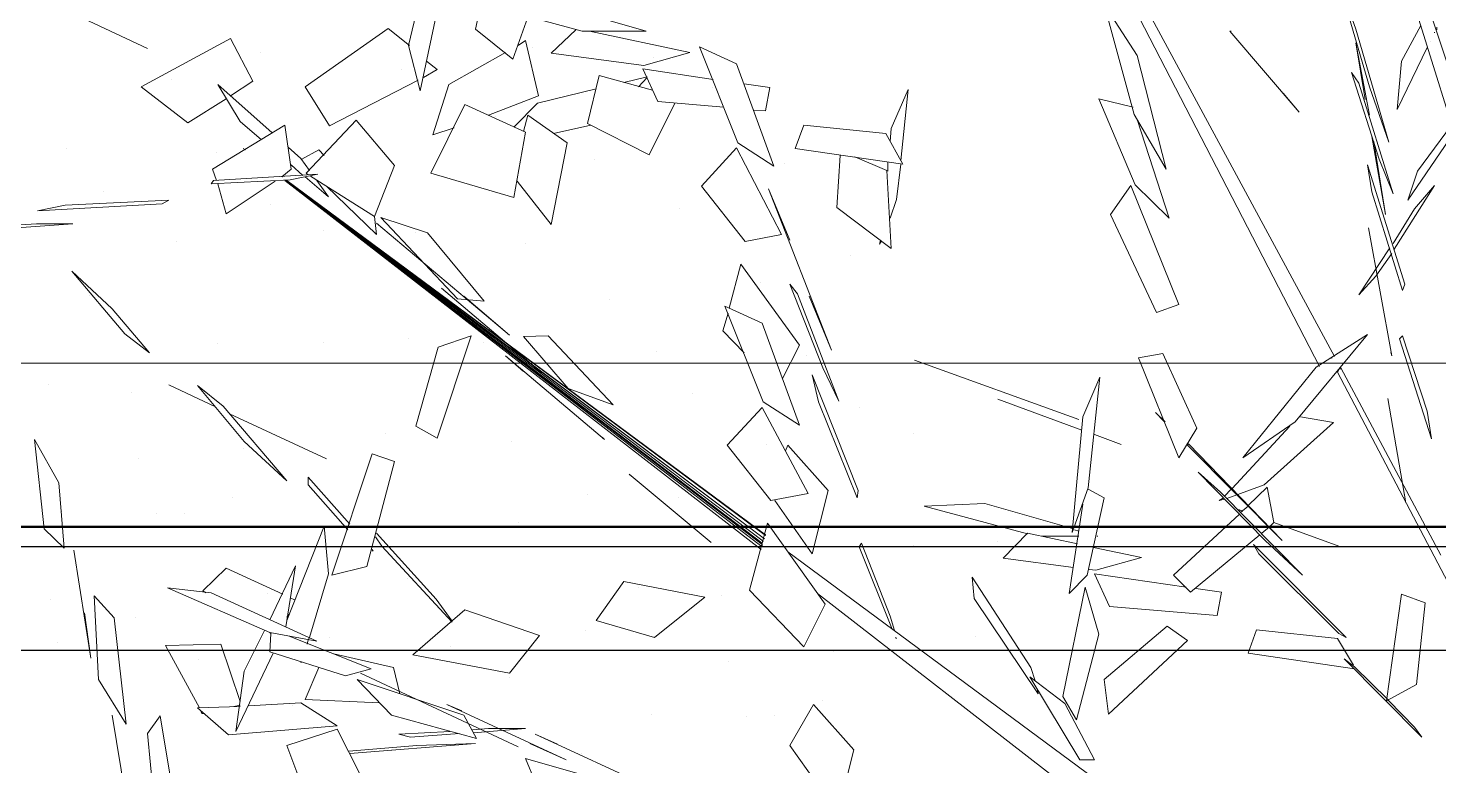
# Model space of a CAD drawing. Header units: metres. Extents: x 42 to 199, y -121 to 268.
# Drawn here: x 121.189 to 122.551, y -84.17 to -83.457 of the extents above; entities that cross this region are included whole.
import ezdxf

# ---------------------------------------------------------------- set-up
doc = ezdxf.new("R2010")
doc.units = ezdxf.units.M
doc.header["$LTSCALE"] = 0.3
doc.layers.get('0').update_dxf_attribs({"color": 8})
doc.layers.add('A-ELEVATION 3', color=8, linetype='Continuous')
doc.layers.add('A-Glass', color=8, linetype='Continuous')
for name, color, linetype, lineweight in [('A-Hatch', 8, 'Continuous', 9), ('A-LANDSCAPE', 8, 'Continuous', 5), ('DA HOUSE ARCH LAYOUT', 8, 'Continuous', 9)]:
    doc.layers.add(name, color=color, linetype=linetype, lineweight=lineweight)

# ---------------------------------------------------------------- blocks, each defined once
blk = doc.blocks.new('02PTRX29')
at = {"color": 8, "linetype": 'Continuous', "transparency": 33554572}
for p, q in [((0.11063, 0.34448), (0.05826, 0.18698)), ((0.05996, 0.18065), (0.11082, 0.34435)), ((0.09393, 0.18154), (0.15371, 0.29223)), ((0.13777, 0.25947), (0.09659, 0.17977)), ((0.09336, 0.24909), (0.08767, 0.22961)), ((0.09336, 0.24909), (0.09014, 0.23986)), ((0.25883, 0.23695), (0.25599, 0.24884)), ((0.13492, 0.24428), (0.12904, 0.23518)), ((0.12961, 0.22468), (0.13492, 0.24428)), ((0.23663, 0.2453), (0.21652, 0.23948)), ((0.2279, 0.23948), (0.24745, 0.24479)), ((0.24593, 0.24428), (0.24688, 0.23986)), ((0.25333, 0.24517), (0.25675, 0.22885)), ((0.3224, 0.24441), (0.30532, 0.23644)), ((0.24024, 0.23454), (0.23758, 0.24201)), ((0.07571, 0.23973), (0.07571, 0.24024)), ((0.07609, 0.23922), (0.07609, 0.23935)), ((0.07856, 0.24049), (0.08198, 0.23416)), ((0.09014, 0.23986), (0.08425, 0.21974)), ((0.11253, 0.23948), (0.10019, 0.22506)), ((0.11234, 0.23948), (0.11253, 0.23948)), ((0.22657, 0.23948), (0.20874, 0.23568)), ((0.21652, 0.23948), (0.2279, 0.23948)), ((0.2334, 0.23556), (0.22904, 0.23973)), ((0.24024, 0.23454), (0.24688, 0.23986)), ((0.25864, 0.23695), (0.26244, 0.23998)), ((0.26244, 0.23998), (0.27724, 0.22961)), ((0.07685, 0.23771), (0.07685, 0.23771)), ((0.08274, 0.22556), (0.07742, 0.23657)), ((0.09014, 0.23745), (0.08767, 0.22455)), ((0.08843, 0.22733), (0.09014, 0.23745)), ((0.20703, 0.23669), (0.2002, 0.21962)), ((0.20039, 0.23366), (0.20703, 0.23669)), ((0.23796, 0.23783), (0.23568, 0.22797)), ((0.23929, 0.23695), (0.23796, 0.23783)), ((0.25675, 0.22885), (0.25883, 0.23695)), ((0.28654, 0.23062), (0.29052, 0.23821)), ((0.30646, 0.22961), (0.29052, 0.23821)), ((0.08198, 0.23416), (0.08274, 0.22556)), ((0.12904, 0.23518), (0.12391, 0.21493)), ((0.19374, 0.21544), (0.20039, 0.23366)), ((0.2169, 0.2334), (0.20874, 0.23568)), ((0.2169, 0.2334), (0.2334, 0.23556)), ((0.25162, 0.22999), (0.24156, 0.23568)), ((0.25371, 0.23265), (0.25561, 0.23416)), ((0.08596, 0.21671), (0.0909, 0.23214)), ((0.08957, 0.23024), (0.0909, 0.23214)), ((0.21709, 0.23277), (0.20456, 0.23087)), ((0.21443, 0.22695), (0.21709, 0.23277)), ((0.21538, 0.22898), (0.22487, 0.23163)), ((0.2205, 0.23037), (0.21633, 0.23138)), ((0.21784, 0.22961), (0.21633, 0.23125)), ((0.22487, 0.23163), (0.22695, 0.22303)), ((0.25618, 0.23125), (0.25371, 0.23265)), ((0.08349, 0.21051), (0.08957, 0.23024)), ((0.08767, 0.22961), (0.08425, 0.21974)), ((0.17116, 0.21645), (0.16984, 0.2291)), ((0.17287, 0.22215), (0.16984, 0.2291)), ((0.1945, 0.22948), (0.19906, 0.23012)), ((0.1945, 0.22948), (0.19526, 0.22531)), ((0.23587, 0.2267), (0.22543, 0.22923)), ((0.25162, 0.22999), (0.25447, 0.22101)), ((0.27287, 0.22265), (0.25712, 0.23075)), ((0.27287, 0.22265), (0.27724, 0.22961)), ((0.28312, 0.22139), (0.2928, 0.22999)), ((0.28654, 0.23062), (0.29052, 0.22797)), ((0.2928, 0.22999), (0.28881, 0.22341)), ((0.29811, 0.22316), (0.30646, 0.22961)), ((0.10019, 0.22506), (0.10304, 0.22847)), ((0.12942, 0.21215), (0.13587, 0.22746)), ((0.13587, 0.22746), (0.1298, 0.22594)), ((0.20266, 0.22594), (0.21443, 0.22695)), ((0.21595, 0.21746), (0.21139, 0.2267)), ((0.23568, 0.22797), (0.2446, 0.22455)), ((0.23587, 0.2267), (0.24005, 0.2224)), ((0.24878, 0.22645), (0.23796, 0.22151)), ((0.25485, 0.21418), (0.24878, 0.22645)), ((0.29128, 0.22746), (0.29811, 0.22316)), ((0.12334, 0.20621), (0.12904, 0.22379)), ((0.12961, 0.22468), (0.12391, 0.21493)), ((0.19526, 0.22531), (0.19735, 0.22543)), ((0.23056, 0.21962), (0.23758, 0.22455)), ((0.23758, 0.22455), (0.23834, 0.22164)), ((0.2613, 0.21557), (0.26813, 0.22366)), ((0.26813, 0.22366), (0.27705, 0.21418)), ((0.07268, 0.22139), (0.08084, 0.20937)), ((0.07306, 0.22278), (0.07913, 0.21456)), ((0.17078, 0.21582), (0.17382, 0.22126)), ((0.17287, 0.22215), (0.17306, 0.21987)), ((0.17382, 0.22126), (0.18843, 0.22278)), ((0.18995, 0.2186), (0.18843, 0.22278)), ((0.21595, 0.21746), (0.22695, 0.22303)), ((0.23303, 0.22126), (0.22638, 0.22278)), ((0.23796, 0.22151), (0.24005, 0.20987)), ((0.25067, 0.22227), (0.25447, 0.22101)), ((0.28084, 0.22278), (0.27971, 0.21493)), ((0.29375, 0.21493), (0.28084, 0.22278)), ((0.28881, 0.22341), (0.28502, 0.22012)), ((0.08729, 0.22075), (0.08482, 0.20684)), ((0.08482, 0.20684), (0.08691, 0.21987)), ((0.18995, 0.2186), (0.17078, 0.21582)), ((0.20039, 0.21873), (0.19242, 0.2033)), ((0.2002, 0.21962), (0.19374, 0.21544)), ((0.20665, 0.2119), (0.20039, 0.21873)), ((0.23056, 0.21962), (0.2334, 0.20507)), ((0.278, 0.21683), (0.28028, 0.21886)), ((0.28787, 0.21835), (0.28825, 0.2186)), ((0.08349, 0.21051), (0.08596, 0.21671)), ((0.17344, 0.21456), (0.17344, 0.2162)), ((0.17932, 0.21709), (0.17363, 0.21468)), ((0.18255, 0.2081), (0.18198, 0.21734)), ((0.27477, 0.21835), (0.27382, 0.21734)), ((0.27781, 0.21671), (0.27477, 0.21835)), ((0.278, 0.21683), (0.27648, 0.21468)), ((0.08084, 0.20937), (0.07913, 0.21456)), ((0.08805, 0.21569), (0.08141, 0.19444)), ((0.08805, 0.21569), (0.08729, 0.21089)), ((0.17192, 0.2095), (0.17116, 0.21582)), ((0.17363, 0.21468), (0.17287, 0.20077)), ((0.24005, 0.20987), (0.25485, 0.21418)), ((0.2649, 0.20646), (0.2613, 0.21557)), ((0.27629, 0.21367), (0.2649, 0.20646)), ((0.27724, 0.21354), (0.27306, 0.21)), ((0.2799, 0.21304), (0.27496, 0.21405)), ((0.27496, 0.21405), (0.29356, 0.21291)), ((0.27648, 0.21468), (0.27648, 0.21481)), ((0.27667, 0.21392), (0.27705, 0.21418)), ((0.27762, 0.2138), (0.27971, 0.21569)), ((0.27971, 0.21493), (0.28141, 0.21354)), ((0.28122, 0.21354), (0.28141, 0.21367)), ((0.28141, 0.21367), (0.28141, 0.21354)), ((0.29299, 0.21291), (0.29375, 0.21493)), ((0.0797, 0.20785), (0.07609, 0.21203)), ((0.0833, 0.20064), (0.07609, 0.21203)), ((0.12164, 0.19077), (0.13018, 0.21203)), ((0.12942, 0.21215), (0.12334, 0.20621)), ((0.13018, 0.21203), (0.13378, 0.20684)), ((0.19469, 0.21139), (0.1835, 0.18268)), ((0.1909, 0.20228), (0.19469, 0.21139)), ((0.28047, 0.21291), (0.19526, 0.14966)), ((0.19526, 0.14978), (0.28047, 0.21291)), ((0.28066, 0.21291), (0.19545, 0.14902)), ((0.19545, 0.14902), (0.28047, 0.21291)), ((0.19564, 0.14865), (0.28066, 0.21291)), ((0.28084, 0.21291), (0.19583, 0.14763)), ((0.19583, 0.14801), (0.28084, 0.21291)), ((0.28084, 0.21291), (0.19583, 0.14827)), ((0.19602, 0.14713), (0.28084, 0.21291)), ((0.19887, 0.20203), (0.20665, 0.2119)), ((0.2334, 0.20507), (0.23948, 0.21278)), ((0.26453, 0.2033), (0.27344, 0.2119)), ((0.27306, 0.21), (0.27515, 0.21291)), ((0.29394, 0.21228), (0.2799, 0.21304)), ((0.28255, 0.21278), (0.29128, 0.20696)), ((0.29128, 0.20696), (0.2928, 0.21228)), ((0.29394, 0.21228), (0.29356, 0.21291)), ((0.08179, 0.1933), (0.08729, 0.21089)), ((0.17192, 0.2095), (0.17306, 0.20621)), ((0.30267, 0.20874), (0.30153, 0.20937)), ((0.30153, 0.20937), (0.31994, 0.20848)), ((0.32487, 0.20747), (0.30267, 0.20874)), ((0.08349, 0.20165), (0.0797, 0.20785)), ((0.13378, 0.20684), (0.12562, 0.18938)), ((0.17287, 0.20077), (0.18255, 0.2081)), ((0.2501, 0.19178), (0.26377, 0.20633)), ((0.26377, 0.20633), (0.25542, 0.20355)), ((0.2649, 0.20646), (0.26453, 0.2033)), ((0.31994, 0.20848), (0.32487, 0.20747)), ((0.08786, 0.20443), (0.08368, 0.18166)), ((0.26453, 0.20532), (0.24081, 0.18533)), ((0.25542, 0.20355), (0.24536, 0.1914)), ((0.32506, 0.20519), (0.31861, 0.20519)), ((0.31861, 0.20519), (0.33891, 0.20368)), ((0.34119, 0.20418), (0.32506, 0.20519)), ((0.17496, 0.20153), (0.17458, 0.20216)), ((0.17477, 0.20228), (0.17496, 0.20153)), ((0.19242, 0.2033), (0.19887, 0.20203)), ((0.08368, 0.19988), (0.08653, 0.19583)), ((0.08406, 0.20089), (0.08957, 0.19254)), ((0.19963, 0.19798), (0.18919, 0.18356)), ((0.20171, 0.19014), (0.19963, 0.19798)), ((0.30931, 0.18559), (0.3188, 0.19672)), ((0.3188, 0.19672), (0.31159, 0.19001)), ((0.08141, 0.19444), (0.08179, 0.1933)), ((0.08957, 0.19254), (0.08653, 0.19583)), ((0.18502, 0.17951), (0.1909, 0.19444)), ((0.1909, 0.19444), (0.18957, 0.19267)), ((0.23511, 0.17863), (0.25295, 0.19368)), ((0.18217, 0.17357), (0.18957, 0.19267)), ((0.18748, 0.19229), (0.1835, 0.18268)), ((0.24081, 0.18533), (0.24897, 0.19229)), ((0.24536, 0.1914), (0.2501, 0.19178)), ((0.12562, 0.18938), (0.12164, 0.19077)), ((0.19564, 0.17344), (0.20247, 0.19052)), ((0.19583, 0.18748), (0.20247, 0.19052)), ((0.20285, 0.18609), (0.2019, 0.18925)), ((0.30494, 0.18217), (0.31159, 0.19001)), ((0.18919, 0.16927), (0.19583, 0.18748)), ((0.19906, 0.18217), (0.20285, 0.18609)), ((0.08236, 0.1847), (0.07666, 0.16686)), ((0.07742, 0.1718), (0.08179, 0.18521)), ((0.08236, 0.1847), (0.08179, 0.18521)), ((0.09716, 0.17964), (0.08805, 0.18546)), ((0.08805, 0.18546), (0.10095, 0.1699)), ((0.18919, 0.18356), (0.19223, 0.17762)), ((0.2224, 0.17293), (0.23397, 0.18521)), ((0.23834, 0.18508), (0.23037, 0.17584)), ((0.23397, 0.18521), (0.23834, 0.18508)), ((0.24764, 0.18521), (0.25352, 0.18318)), ((0.25371, 0.16699), (0.24764, 0.18521)), ((0.30494, 0.18217), (0.30931, 0.18559)), ((0.08387, 0.1823), (0.08368, 0.18166)), ((0.09431, 0.18128), (0.09469, 0.18116)), ((0.12448, 0.18204), (0.11841, 0.16876)), ((0.12164, 0.16345), (0.12885, 0.18128)), ((0.12885, 0.18128), (0.12448, 0.18204)), ((0.13947, 0.17028), (0.1687, 0.1809)), ((0.24156, 0.18166), (0.22392, 0.16674)), ((0.2391, 0.18204), (0.23511, 0.17863)), ((0.24156, 0.18166), (0.23834, 0.17888)), ((0.25352, 0.18318), (0.2575, 0.16914)), ((0.07002, 0.13422), (0.09336, 0.17875)), ((0.09279, 0.17951), (0.07496, 0.14612)), ((0.09298, 0.17926), (0.09279, 0.17951)), ((0.09336, 0.17875), (0.09317, 0.17913)), ((0.11025, 0.16345), (0.09716, 0.17964)), ((0.18502, 0.17951), (0.18217, 0.17357)), ((0.13568, 0.17787), (0.13777, 0.15813)), ((0.13871, 0.17078), (0.13568, 0.17787)), ((0.18691, 0.17825), (0.17875, 0.15763)), ((0.18578, 0.17344), (0.18691, 0.17825)), ((0.23037, 0.17584), (0.2224, 0.17293)), ((0.29641, 0.17635), (0.28806, 0.16636)), ((0.29641, 0.17635), (0.29185, 0.17268)), ((0.30153, 0.17648), (0.29318, 0.17256)), ((0.08444, 0.17407), (0.08122, 0.15548)), ((0.08444, 0.17395), (0.08444, 0.17407)), ((0.1389, 0.16838), (0.1539, 0.17395)), ((0.17894, 0.15636), (0.18578, 0.17344)), ((0.19564, 0.17344), (0.18919, 0.16927)), ((0.07666, 0.16686), (0.07742, 0.1718)), ((0.1241, 0.1699), (0.12581, 0.17154)), ((0.12581, 0.17154), (0.12429, 0.17002)), ((0.19583, 0.17243), (0.18767, 0.15712)), ((0.20209, 0.16572), (0.19583, 0.17243)), ((0.29071, 0.17129), (0.27344, 0.16332)), ((0.28047, 0.1594), (0.29185, 0.17268)), ((0.1, 0.17078), (0.09412, 0.16977)), ((0.09412, 0.16977), (0.10646, 0.15864)), ((0.10095, 0.1699), (0.11025, 0.16345)), ((0.11215, 0.15801), (0.1019, 0.16914)), ((0.12164, 0.16345), (0.11841, 0.16876)), ((0.14061, 0.15016), (0.13871, 0.17078)), ((0.2575, 0.16914), (0.25371, 0.16699)), ((0.10323, 0.14877), (0.11993, 0.16598)), ((0.11993, 0.16598), (0.12012, 0.16572)), ((0.13663, 0.16762), (0.13188, 0.16585)), ((0.22392, 0.16674), (0.2243, 0.16712)), ((0.28806, 0.16636), (0.28047, 0.1594)), ((0.32107, 0.15902), (0.32544, 0.16674)), ((0.32373, 0.1508), (0.32544, 0.16674)), ((0.12012, 0.16572), (0.10323, 0.14877)), ((0.19128, 0.16572), (0.18407, 0.15763)), ((0.19166, 0.16471), (0.19128, 0.16572)), ((0.19431, 0.15586), (0.20209, 0.16572)), ((0.2613, 0.16281), (0.26528, 0.16421)), ((0.2725, 0.14257), (0.26528, 0.16421)), ((0.10627, 0.14877), (0.11822, 0.16092)), ((0.11822, 0.16092), (0.11424, 0.15737)), ((0.2613, 0.16281), (0.26623, 0.14409)), ((0.08198, 0.1599), (0.08122, 0.15548)), ((0.10475, 0.15193), (0.10589, 0.15826)), ((0.10589, 0.15826), (0.1093, 0.15497)), ((0.10646, 0.15864), (0.1131, 0.15624)), ((0.21955, 0.16054), (0.20494, 0.14839)), ((0.21936, 0.16041), (0.21955, 0.16054)), ((0.26927, 0.15168), (0.27667, 0.16003)), ((0.27667, 0.15864), (0.26965, 0.15067)), ((0.27667, 0.15864), (0.27667, 0.16003)), ((0.32013, 0.14738), (0.32107, 0.15902)), ((0.11424, 0.15737), (0.09962, 0.14257)), ((0.11348, 0.15662), (0.11234, 0.15788)), ((0.11348, 0.15611), (0.11443, 0.15586)), ((0.11443, 0.15586), (0.11367, 0.15636)), ((0.13777, 0.15788), (0.13492, 0.15636)), ((0.13492, 0.15636), (0.13796, 0.14257)), ((0.13777, 0.15813), (0.14061, 0.15016)), ((0.17894, 0.15636), (0.17875, 0.15763)), ((0.18407, 0.15763), (0.18691, 0.14637)), ((0.19356, 0.15586), (0.18691, 0.14637)), ((0.18767, 0.15712), (0.19431, 0.15586)), ((0.1093, 0.15497), (0.1093, 0.15484)), ((0.1093, 0.15484), (0.11063, 0.15371)), ((0.11025, 0.15396), (0.11101, 0.15421)), ((0.11082, 0.15421), (0.11025, 0.15396)), ((0.11101, 0.15421), (0.11082, 0.15421)), ((0.11082, 0.15345), (0.12258, 0.14257)), ((0.14118, 0.13928), (0.13871, 0.15522)), ((0.15617, 0.15535), (0.14042, 0.1508)), ((0.16699, 0.15484), (0.14858, 0.14991)), ((0.16699, 0.15484), (0.15617, 0.15535)), ((0.10475, 0.15193), (0.09317, 0.14776)), ((0.10551, 0.15118), (0.10475, 0.15193)), ((0.10683, 0.15004), (0.10551, 0.15118)), ((0.18464, 0.13739), (0.19488, 0.15181)), ((0.19811, 0.13992), (0.19488, 0.15181)), ((0.27382, 0.1513), (0.27306, 0.14283)), ((0.28047, 0.13448), (0.27382, 0.1513)), ((0.32013, 0.14738), (0.32373, 0.1508)), ((0.09962, 0.14257), (0.10627, 0.14877)), ((0.11955, 0.13954), (0.10721, 0.14978)), ((0.13625, 0.14953), (0.13606, 0.14953)), ((0.13947, 0.15042), (0.14023, 0.15067)), ((0.13947, 0.14953), (0.14612, 0.14953)), ((0.14858, 0.15004), (0.13966, 0.14814)), ((0.14858, 0.14991), (0.14858, 0.15004)), ((0.14858, 0.15004), (0.15295, 0.14561)), ((0.17306, 0.13524), (0.17818, 0.14827)), ((0.17856, 0.14763), (0.17818, 0.14827)), ((0.19526, 0.14966), (0.19526, 0.14978)), ((0.19583, 0.14827), (0.19564, 0.14865)), ((0.2539, 0.13827), (0.26453, 0.15004)), ((0.26472, 0.1494), (0.26358, 0.14776)), ((0.07382, 0.05984), (0.19128, 0.14675)), ((0.10835, 0.14801), (0.09184, 0.13144)), ((0.09317, 0.1322), (0.1074, 0.14637)), ((0.1074, 0.14637), (0.10835, 0.14801)), ((0.12828, 0.14574), (0.13682, 0.14751)), ((0.13644, 0.14346), (0.12828, 0.14574)), ((0.17856, 0.14763), (0.17268, 0.13296)), ((0.19583, 0.14763), (0.19583, 0.14801)), ((0.25105, 0.13422), (0.26358, 0.14776)), ((0.26509, 0.14687), (0.26528, 0.14713)), ((0.26528, 0.147), (0.26509, 0.14687)), ((0.31538, 0.12777), (0.31842, 0.147)), ((0.13758, 0.14359), (0.13644, 0.14346)), ((0.15295, 0.14561), (0.14042, 0.14396)), ((0.26623, 0.14409), (0.2725, 0.14257)), ((0.2835, 0.1346), (0.27895, 0.14422)), ((0.27895, 0.14422), (0.28066, 0.13334)), ((0.29128, 0.14384), (0.28122, 0.13916)), ((0.29546, 0.13979), (0.29128, 0.14384)), ((0.11955, 0.13954), (0.12258, 0.14257)), ((0.13663, 0.14283), (0.12031, 0.14042)), ((0.13663, 0.14283), (0.13397, 0.13701)), ((0.13796, 0.14257), (0.14118, 0.13928)), ((0.15845, 0.14219), (0.14801, 0.12613)), ((0.15807, 0.1384), (0.15845, 0.14219)), ((0.2205, 0.14143), (0.20608, 0.13865)), ((0.22543, 0.13448), (0.2205, 0.14143)), ((0.27306, 0.14283), (0.27648, 0.13144)), ((0.0778, 0.13764), (0.08198, 0.13916)), ((0.08198, 0.13916), (0.08463, 0.12018)), ((0.11405, 0.13954), (0.1186, 0.14017)), ((0.11405, 0.13954), (0.1148, 0.13536)), ((0.13587, 0.13207), (0.13834, 0.14042)), ((0.13834, 0.14042), (0.14232, 0.12094)), ((0.18596, 0.13928), (0.14175, 0.105)), ((0.14668, 0.12145), (0.15807, 0.1384)), ((0.19811, 0.13992), (0.18843, 0.1298)), ((0.20608, 0.13865), (0.215, 0.13144)), ((0.25105, 0.13435), (0.2539, 0.13827)), ((0.29394, 0.13941), (0.27515, 0.13081)), ((0.2799, 0.13852), (0.27914, 0.13815)), ((0.2835, 0.13233), (0.30172, 0.1403)), ((0.30172, 0.1403), (0.29394, 0.13941)), ((0.29546, 0.13979), (0.29489, 0.13941)), ((0.31121, 0.13498), (0.31481, 0.1389)), ((0.31405, 0.12398), (0.31481, 0.1389)), ((0.07932, 0.12309), (0.0778, 0.13764)), ((0.1148, 0.13536), (0.13397, 0.13701)), ((0.18843, 0.1298), (0.18464, 0.13739)), ((0.24878, 0.13637), (0.23549, 0.13182)), ((0.25807, 0.1284), (0.24878, 0.13637)), ((0.31652, 0.13587), (0.31538, 0.12777)), ((0.12372, 0.13346), (0.12012, 0.13093)), ((0.13492, 0.12398), (0.12372, 0.13346)), ((0.1723, 0.13271), (0.17306, 0.13524)), ((0.215, 0.13144), (0.22543, 0.13448)), ((0.28009, 0.13562), (0.28047, 0.13511)), ((0.30912, 0.11601), (0.31121, 0.13498)), ((0.09052, 0.12651), (0.09336, 0.13131)), ((0.09184, 0.13144), (0.09317, 0.1322)), ((0.10778, 0.13283), (0.09336, 0.13131)), ((0.10778, 0.13283), (0.1093, 0.12866)), ((0.12012, 0.13093), (0.13416, 0.11778)), ((0.13985, 0.11677), (0.13587, 0.13207)), ((0.17211, 0.13144), (0.17192, 0.13131)), ((0.17192, 0.13131), (0.17192, 0.13131)), ((0.17211, 0.13144), (0.17211, 0.13144)), ((0.23549, 0.13182), (0.24081, 0.12512)), ((0.28009, 0.13169), (0.26547, 0.12587)), ((0.27515, 0.13081), (0.2835, 0.13233)), ((0.27648, 0.13144), (0.27667, 0.13106)), ((0.27667, 0.13106), (0.27686, 0.1303)), ((0.28331, 0.1322), (0.2835, 0.13233)), ((0.2835, 0.12891), (0.28331, 0.1322)), ((0.28806, 0.12549), (0.28445, 0.13271)), ((0.1093, 0.12866), (0.09033, 0.12587)), ((0.25807, 0.1284), (0.24081, 0.12512)), ((0.27212, 0.12853), (0.26149, 0.12613)), ((0.27003, 0.12461), (0.2835, 0.12891)), ((0.28293, 0.12866), (0.28957, 0.11474)), ((0.29223, 0.1303), (0.28881, 0.12005)), ((0.3021, 0.13005), (0.29223, 0.1303)), ((0.29603, 0.11892), (0.3021, 0.13005)), ((0.07837, 0.11373), (0.09222, 0.12765)), ((0.09033, 0.12625), (0.08444, 0.12043)), ((0.09222, 0.12765), (0.09033, 0.12625)), ((0.14801, 0.12613), (0.14725, 0.12372)), ((0.26149, 0.12613), (0.26035, 0.12145)), ((0.27003, 0.12461), (0.26547, 0.12587)), ((0.27724, 0.12043), (0.27477, 0.12613)), ((0.27781, 0.12714), (0.278, 0.12701)), ((0.278, 0.12701), (0.278, 0.12714)), ((0.08463, 0.12018), (0.07932, 0.12309)), ((0.13416, 0.11778), (0.13492, 0.12398)), ((0.1482, 0.12448), (0.13928, 0.10968)), ((0.14194, 0.11968), (0.1482, 0.12448)), ((0.23929, 0.11196), (0.26737, 0.12512)), ((0.26794, 0.12398), (0.24897, 0.11765)), ((0.26187, 0.11765), (0.26794, 0.12398)), ((0.28957, 0.11474), (0.28806, 0.12549)), ((0.30912, 0.11601), (0.31405, 0.12398)), ((0.14232, 0.12094), (0.13985, 0.11677)), ((0.14687, 0.12233), (0.14668, 0.12145)), ((0.08425, 0.12018), (0.0797, 0.1155)), ((0.08444, 0.12043), (0.08425, 0.12018)), ((0.13663, 0.10968), (0.14194, 0.11968)), ((0.17951, 0.11145), (0.18672, 0.11955)), ((0.18672, 0.11955), (0.1909, 0.11221)), ((0.252, 0.11955), (0.23075, 0.10968)), ((0.24934, 0.11841), (0.252, 0.11955)), ((0.27724, 0.12043), (0.26396, 0.1198)), ((0.278, 0.1198), (0.27155, 0.11575)), ((0.2873, 0.1193), (0.278, 0.1198)), ((0.28881, 0.11942), (0.28995, 0.11917)), ((0.28881, 0.11917), (0.29641, 0.11892)), ((0.29641, 0.11892), (0.2909, 0.11411)), ((0.29565, 0.1179), (0.29584, 0.11854)), ((0.24897, 0.11765), (0.24669, 0.11348)), ((0.24669, 0.11348), (0.26187, 0.11765)), ((0.2909, 0.11411), (0.27155, 0.11575)), ((0.29565, 0.1179), (0.29527, 0.1179)), ((0.30001, 0.09905), (0.30305, 0.11752)), ((0.30305, 0.11752), (0.30532, 0.11436)), ((0.31159, 0.11765), (0.30798, 0.09577)), ((0.0797, 0.1155), (0.07837, 0.11373)), ((0.21519, 0.10449), (0.23625, 0.11424)), ((0.23625, 0.11424), (0.23227, 0.11246)), ((0.2446, 0.11525), (0.23796, 0.11525)), ((0.24726, 0.11449), (0.23796, 0.11525)), ((0.24745, 0.11499), (0.2446, 0.11525)), ((0.24972, 0.11436), (0.25845, 0.11373)), ((0.26054, 0.11424), (0.25143, 0.11474)), ((0.25845, 0.11373), (0.26054, 0.11424)), ((0.26472, 0.10171), (0.27155, 0.11512)), ((0.28047, 0.11221), (0.27155, 0.11512)), ((0.304, 0.10083), (0.30532, 0.11436)), ((0.18236, 0.10019), (0.17951, 0.11145)), ((0.1909, 0.11221), (0.18236, 0.10019)), ((0.23075, 0.10968), (0.2372, 0.11259)), ((0.24688, 0.11259), (0.26927, 0.11082)), ((0.25731, 0.11221), (0.24688, 0.11259)), ((0.26946, 0.1112), (0.25731, 0.11221)), ((0.28047, 0.11221), (0.27648, 0.10158)), ((0.13928, 0.10968), (0.13663, 0.10968)), ((0.23796, 0.10993), (0.22619, 0.10652)), ((0.23625, 0.10576), (0.23796, 0.10993))]:
    blk.add_line(p, q, dxfattribs=at)
blk = doc.blocks.new('MUSTER_0')
at = {"color": 8, "linetype": 'Continuous', "transparency": 33554585}
for p, q in [((4.1598, -1.2358), (4.1598, -1.2358)), ((4.0813, -1.2438), (4.0813, -1.2438)), ((4.1068, -1.3063), (4.1068, -1.3063)), ((4.0218, -1.3358), (4.0218, -1.3358)), ((4.2078, -1.3393), (4.2078, -1.3393)), ((4.2478, -1.3353), (4.2478, -1.3353)), ((4.2723, -1.3678), (4.2723, -1.3678)), ((4.0158, -1.3833), (4.0158, -1.3833)), ((4.1353, -1.3868), (4.1353, -1.3868)), ((4.2803, -1.3888), (4.2803, -1.3888)), ((4.2433, -1.4168), (4.2433, -1.4168)), ((3.9033, -1.4303), (3.9033, -1.4303)), ((3.9903, -1.4373), (3.9903, -1.4373)), ((4.0683, -1.4448), (4.0683, -1.4448)), ((4.1948, -1.4388), (4.1948, -1.4388)), ((4.3033, -1.4608), (4.3033, -1.4608)), ((3.9473, -1.4908), (3.9473, -1.4908)), ((4.1318, -1.4968), (4.1318, -1.4968)), ((3.8508, -1.5043), (3.8508, -1.5043)), ((4.0493, -1.5133), (4.0493, -1.5133)), ((4.2103, -1.5038), (4.2103, -1.5038)), ((4.3508, -1.5043), (4.3508, -1.5043)), ((4.2563, -1.5328), (4.2563, -1.5328)), ((4.0268, -1.5523), (4.0268, -1.5523)), ((4.1528, -1.5668), (4.1528, -1.5668)), ((3.8118, -1.5783), (3.8118, -1.5783)), ((3.9118, -1.5718), (3.9118, -1.5718)), ((4.0693, -1.5808), (4.0693, -1.5808)), ((4.3118, -1.5783), (4.3118, -1.5783)), ((3.9998, -1.6013), (3.9998, -1.6013)), ((4.1923, -1.6123), (4.1923, -1.6123)), ((3.8043, -1.6313), (3.8043, -1.6313)), ((4.1328, -1.6383), (4.1328, -1.6383)), ((4.3043, -1.6313), (4.3043, -1.6313)), ((3.8973, -1.6493), (3.8973, -1.6493)), ((4.3973, -1.6493), (4.3973, -1.6493)), ((3.9788, -1.6798), (3.9788, -1.6798)), ((4.2638, -1.6818), (4.2638, -1.6818)), ((4.0648, -1.6858), (4.0648, -1.6858)), ((3.8288, -1.7253), (3.8288, -1.7253)), ((4.3288, -1.7253), (4.3288, -1.7253)), ((3.8903, -1.7353), (3.8903, -1.7353)), ((4.1598, -1.7358), (4.1598, -1.7358)), ((4.3903, -1.7353), (4.3903, -1.7353)), ((4.0813, -1.7438), (4.0813, -1.7438)), ((3.9993, -1.7658), (3.9993, -1.7658)), ((4.3113, -1.7838), (4.3113, -1.7838)), ((4.1068, -1.8063), (4.1068, -1.8063)), ((3.8793, -1.8188), (3.8793, -1.8188)), ((4.3793, -1.8188), (4.3793, -1.8188)), ((4.0218, -1.8358), (4.0218, -1.8358)), ((4.2078, -1.8393), (4.2078, -1.8393)), ((4.2478, -1.8353), (4.2478, -1.8353)), ((4.2723, -1.8678), (4.2723, -1.8678)), ((4.0158, -1.8833), (4.0158, -1.8833)), ((4.1353, -1.8868), (4.1353, -1.8868)), ((4.3643, -1.8778), (4.3643, -1.8778)), ((4.2803, -1.8888), (4.2803, -1.8888)), ((4.2433, -1.9168), (4.2433, -1.9168)), ((3.9033, -1.9303), (3.9033, -1.9303)), ((4.4033, -1.9303), (4.4033, -1.9303)), ((3.9903, -1.9373), (3.9903, -1.9373)), ((4.1948, -1.9388), (4.1948, -1.9388)), ((4.0683, -1.9448), (4.0683, -1.9448)), ((4.3728, -1.9468), (4.3728, -1.9468)), ((4.3033, -1.9608), (4.3033, -1.9608)), ((3.9473, -1.9908), (3.9473, -1.9908)), ((4.1318, -1.9968), (4.1318, -1.9968)), ((4.2103, -2.0038), (4.2103, -2.0038)), ((4.0493, -2.0133), (4.0493, -2.0133)), ((4.0268, -2.0523), (4.0268, -2.0523))]:
    blk.add_line(p, q, dxfattribs=at)
blk = doc.blocks.new('DA HOUSE ARCH LAYOUT')
at = {"layer": 'A-Hatch', "transparency": 33554534}
h = blk.add_hatch(dxfattribs=at)
h.set_pattern_fill('ANSI34', color=8, scale=0.05, angle=135)
h.set_pattern_definition([(180, (143.66595, 80.5253), (-8e-16, -0.9525), []), (180, (143.5072, 80.684), (-8e-16, -0.9525), []), (180, (143.34845, 80.8428), (-8e-16, -0.9525), []), (180, (143.1897, 81.0015), (-8e-16, -0.9525), [])])
h.paths.add_polyline_path([(-4.77, -11.6999), (19.35, -11.7), (19.35, -23.43), (32.0283, -23.43), (32.2446, -21.83), (30.3908, -21.83), (30.3908, -21.93), (29.9908, -21.93), (29.9906, -14.136), (29.9906, -15.135, -0.255571), (30.2109, -14.7322), (30.2208, -12.5299), (29.9908, -12.5299), (29.9908, -5.7602, -0.509998), (30.5975, -5.2899, 0.131852), (31.3505, -5.5096, 0.414214), (32.6508, -4.2093, 0.414214), (31.3505, -2.909, 0.124697), (30.7314, -3.0659, -0.546787), (29.9908, -2.7299), (29.9908, 0.6871), (32.0248, 0.6871), (32.0248, 1.9651), (19.7004, 1.9651, -0.764694), (19.2402, 2.1101), (16.7403, 2.1102), (16.74, -8.5299), (-0.255, -8.5299), (-0.255, -11.6998)])
at = {"layer": 'A-ELEVATION 3', "color": 8}
blk.add_lwpolyline([(29.9908, 0.785), (29.9908, -2.73, 0.546787), (30.7314, -3.066, -0.124697), (31.3505, -2.9091, -0.414214), (32.6508, -4.2094, -0.414214), (31.3505, -5.5097, -0.131852), (30.5975, -5.29, 0.509998), (29.9908, -5.7603), (29.9908, -12.5299), (30.2208, -12.5299), (30.2209, -14.7387, 0.289758), (29.9908, -15.1476), (29.9908, -21.93), (30.3908, -21.93), (30.3908, -21.83), (32.2446, -21.83), (32.0283, -23.43), (19.35, -23.43), (19.35, -11.7), (20.805, -11.6999), (20.805, 1.9649), (20.805, -11.6999), (-0.255, -11.7)], format="xyb", dxfattribs=at)
at = {"layer": 'A-Glass', "color": 8}
blk.add_lwpolyline([(19.4637, -23.31), (32.0445, -23.31), (32.0418, -23.33), (19.4637, -23.33)], close=True, dxfattribs=at)
at = {"layer": 'A-LANDSCAPE', "color": 8, "lineweight": 35, "transparency": 33554457}
for name, p, xscale, yscale, zscale, rotation in [('MUSTER_0', (27.9979, -19.1607), 1.205351243692543, 1.205351243692543, 1.205351243692543, 251.0061319040827), ('02PTRX29', (25.8139, -24.1307), -5.424908083668589, 5.424908083668587, 5.424908083668588, 359.9999999999996)]:
    blk.add_blockref(name, p, dxfattribs=dict(at, xscale=xscale, yscale=yscale, zscale=zscale, rotation=rotation))

msp = doc.modelspace()

# ---------------------------------------------------------------- block references
at = {"layer": 'DA HOUSE ARCH LAYOUT'}
msp.add_blockref('DA HOUSE ARCH LAYOUT', (97.1462, -60.628), dxfattribs=at)

doc.saveas('drawing.dxf')
